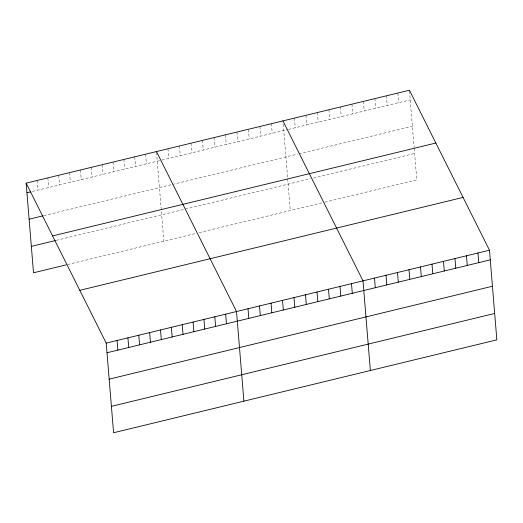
<?xml version="1.0" encoding="UTF-8"?>
<svg xmlns="http://www.w3.org/2000/svg" width="523" height="523" viewBox="0 0 523 523"><rect width="100%" height="100%" fill="white"/><g stroke="black" fill="none" stroke-linecap="round" stroke-linejoin="round"><path stroke-width="0.39" stroke-dasharray="2.62 1.96" d="M32.374 191.464L161.084 160.267M161.855 160.077L287.565 129.606M288.33 129.423L410.209 99.88M43.854 215.613L170.923 184.809M172.453 184.436L297.404 154.154M298.934 153.782L412.379 126.278M56.17 240.371L310.368 178.755M313.434 178.01L414.621 153.487M67.65 264.514L196.027 233.402M199.093 232.657L322.508 202.741M324.803 202.185L416.792 179.886L414.183 148.192M409.483 91.048L414.124 147.44M397.918 93.029L398.716 102.665M386.425 95.82L387.216 105.45M374.926 98.605L375.717 108.241M363.426 101.39L364.217 111.026M351.927 104.175L352.718 113.811M340.434 106.967L341.225 116.603M328.934 109.752L329.725 119.388M317.435 112.537L318.226 122.173M305.935 115.328L306.726 124.964M294.436 118.113L295.234 127.749M283.204 124.114L290.311 210.547M271.444 123.69L272.235 133.326M259.944 126.474L260.735 136.111M248.445 129.259L249.236 138.896M236.945 132.051L237.743 141.687M225.452 134.836L226.243 144.472M213.953 137.621L214.744 147.257M202.453 140.412L203.244 150.042M190.954 143.197L191.745 152.834M179.454 145.982L180.252 155.619M167.961 148.774L168.752 158.404M156.527 152.363L163.83 241.201M145.603 154.193L146.394 163.823M134.744 156.822L135.535 166.458M123.886 159.456L124.677 169.092M113.027 162.084L113.818 171.721M102.168 164.719L102.959 174.355M91.303 167.353L92.1 176.99M80.444 169.982L81.242 179.618M69.585 172.616L70.376 182.252M58.726 175.251L59.517 184.887M47.868 177.879L48.659 187.515M37.009 180.513L37.8 190.15"/><path stroke-width="0.78" d="M26.15 183.148L409.417 90.244L489.482 250.21L496.85 339.852L113.583 432.756L106.208 343.114L26.15 183.148L33.518 272.79L66.101 264.893M26.941 192.778L30.818 191.843M29.111 219.183L43.076 215.796M52.568 235.932L435.842 143.034M31.347 246.385L55.392 240.56M79.79 290.324L463.058 197.419M106.208 343.114L489.482 250.21M107.006 352.75L490.273 259.846M109.176 379.149L492.444 286.251M111.412 406.351L494.68 313.454M282.943 120.898L363.001 280.871L370.369 370.513M156.462 151.559L236.52 311.525L243.895 401.167M477.983 252.995L478.774 262.631M466.483 255.786L467.274 265.423M454.984 258.571L455.775 268.207M443.484 261.356L444.282 270.992M431.991 264.148L432.783 273.784M420.492 266.933L421.283 276.569M408.993 269.718L409.784 279.354M397.493 272.509L398.291 282.145M386 275.294L386.791 284.93M374.501 278.079L375.292 287.715M351.502 283.656L352.293 293.292M340.002 286.441L340.8 296.077M328.509 289.232L329.3 298.862M317.01 292.017L317.801 301.653M305.51 294.802L306.301 304.438M294.011 297.594L294.802 307.223M282.512 300.379L283.309 310.015M271.019 303.163L271.81 312.8M259.519 305.955L260.31 315.585M248.02 308.74L248.811 318.376M225.661 314.16L226.452 323.796M214.803 316.788L215.594 326.424M203.944 319.422L204.735 329.059M193.085 322.057L193.876 331.693M182.226 324.685L183.017 334.321M171.367 327.32L172.159 336.956M160.509 329.954L161.3 339.584M149.65 332.582L150.441 342.219M138.791 335.217L139.582 344.853M127.932 337.851L128.723 347.481M117.067 340.48L117.865 350.116"/></g></svg>
